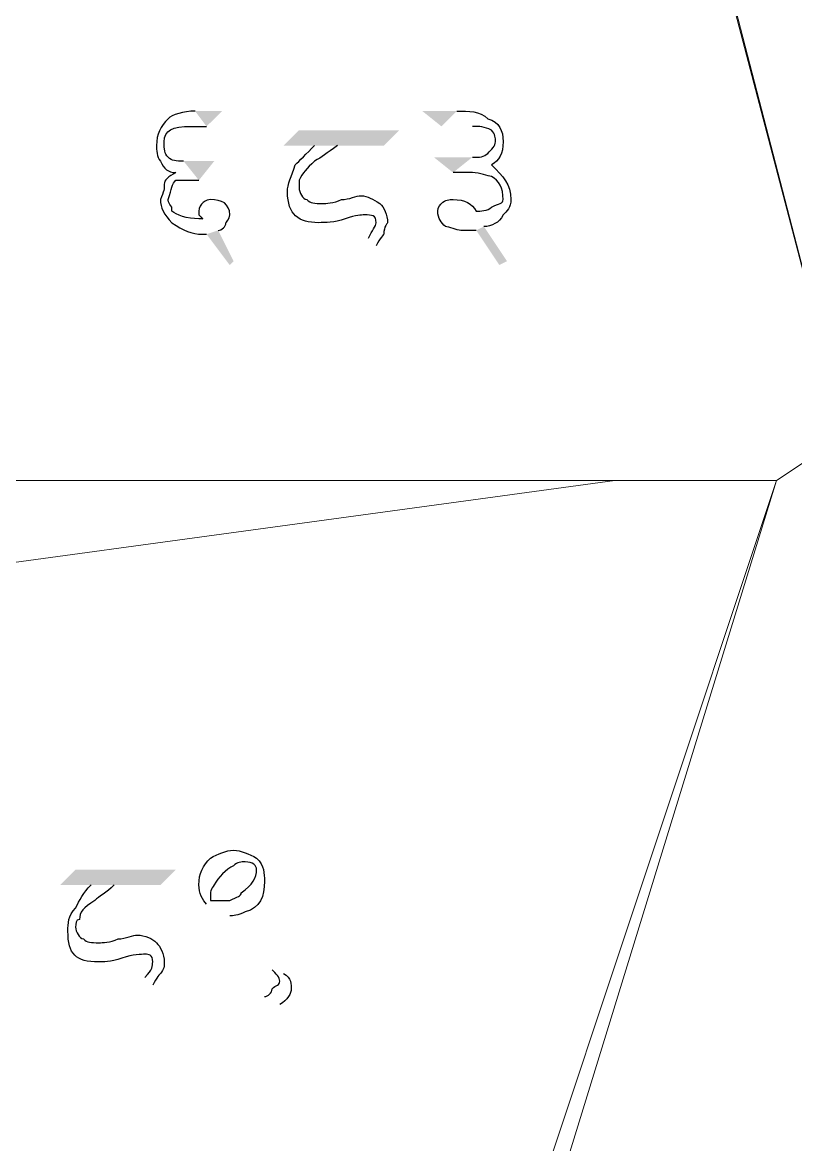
# Model space of a CAD drawing. Header units: metres. Extents: x 345912 to 349030, y 3061206 to 3061792.
# Drawn here: x 346867.77 to 346877.97, y 3061346.8 to 3061361.61 of the extents above; entities that cross this region are included whole.
import ezdxf

# ---------------------------------------------------------------- set-up
doc = ezdxf.new("R2010")
doc.units = ezdxf.units.M
doc.header["$MEASUREMENT"] = 0
doc.layers.add('PDF4_Geometry', color=7, linetype='Continuous')
doc.layers.add('PDF4_Solid Fills', color=7, linetype='Continuous')

msp = doc.modelspace()

# ---------------------------------------------------------------- hatches: boundary and pattern name
at = {"layer": 'PDF4_Solid Fills', "transparency": 33554559}
h = msp.add_hatch(color=256, dxfattribs=at)
h.paths.add_polyline_path([(346870.19988, 3061360.23403), (346870.40308, 3061360.43723), (346870.04748, 3061360.43723)], flags=0)
h.paths.add_polyline_path([(346870.19988, 3061358.81163), (346870.50468, 3061358.40523), (346870.55548, 3061358.45603), (346870.35228, 3061358.86243)], flags=0)
h.paths.add_polyline_path([(346870.09828, 3061359.52283), (346870.30148, 3061359.77683), (346869.89508, 3061359.77683)], flags=0)
h.paths.add_polyline_path([(346871.62228, 3061359.98003), (346871.21588, 3061359.98003), (346871.41908, 3061360.18323), (346872.73988, 3061360.18323), (346872.53668, 3061359.98003), (346871.92708, 3061359.98003)], flags=0)
h.paths.add_polyline_path([(346872.43508, 3061358.65923), (346872.33348, 3061358.76083)], flags=0)
h.paths.add_polyline_path([(346873.29868, 3061360.23403), (346873.04468, 3061360.43723), (346873.50188, 3061360.43723)], flags=0)
h.paths.add_polyline_path([(346873.85748, 3061358.91323), (346874.16228, 3061358.45603), (346874.06068, 3061358.40523), (346873.75588, 3061358.86243)], flags=0)
h.paths.add_polyline_path([(346873.45108, 3061359.62443), (346873.19708, 3061359.82763), (346873.70508, 3061359.82763)], flags=0)
h = msp.add_hatch(color=256, dxfattribs=at)
h.paths.add_polyline_path([(346867.25348, 3061350.48042), (346867.45668, 3061350.68362), (346867.10108, 3061350.68362)], flags=0)
h.paths.add_polyline_path([(346867.30428, 3061349.05802), (346867.55828, 3061348.65162), (346867.60908, 3061348.70242), (346867.40588, 3061349.10882)], flags=0)
h.paths.add_polyline_path([(346867.15188, 3061349.76922), (346867.40588, 3061350.02322), (346866.94868, 3061350.02322)], flags=0)
h.paths.add_polyline_path([(346868.67588, 3061350.22642), (346868.26948, 3061350.22642), (346868.47268, 3061350.42962), (346869.79348, 3061350.42962), (346869.59028, 3061350.22642), (346868.98068, 3061350.22642)], flags=0)
h.paths.add_polyline_path([(346869.48868, 3061348.90562), (346869.38708, 3061349.00722)], flags=0)
h.paths.add_polyline_path([(346870.50468, 3061349.82002), (346871.21588, 3061349.05802)], flags=0)
h.paths.add_polyline_path([(346871.16508, 3061348.65162), (346870.96188, 3061348.75322)], flags=0)
h.paths.add_polyline_path([(346871.06348, 3061349.10882), (346870.19988, 3061349.97242)], flags=0)

# ---------------------------------------------------------------- linework, layer by layer
at = {"layer": 'PDF4_Geometry', "lineweight": 9}
for points in [[(346889.91028, 3061367.75243), (346889.30067, 3061353.73164), (346886.25268, 3061340.62523), (346879.85188, 3061340.93004), (346873.14628, 3061342.14923), (346874.06067, 3061343.67322), (346877.71828, 3061355.56042), (346878.63268, 3061356.17004), (346875.27988, 3061368.97164), (346884.11908, 3061367.75243)], [(346889.91028, 3061367.75243), (346889.30067, 3061353.73164), (346886.25268, 3061340.62523), (346879.85188, 3061340.93004), (346873.14628, 3061342.14923), (346874.06067, 3061343.67322), (346877.71828, 3061355.56042), (346878.63268, 3061356.17004), (346875.27988, 3061368.97164), (346884.11908, 3061367.75243)], [(346876.49908, 3061364.39963), (346878.63268, 3061356.17004), (346877.71828, 3061355.56042), (346874.67028, 3061355.56042), (346866.74548, 3061355.56042), (346865.83108, 3061362.57083)], [(346876.49908, 3061364.39963), (346878.63268, 3061356.17004), (346877.71828, 3061355.56042), (346874.67028, 3061355.56042), (346866.74548, 3061355.56042), (346865.83108, 3061362.57083)], [(346862.17348, 3061353.73164), (346861.86867, 3061355.56042), (346866.74548, 3061355.56042), (346874.67028, 3061355.56042), (346875.58468, 3061355.56042)], [(346862.17348, 3061353.73164), (346861.86867, 3061355.56042), (346866.74548, 3061355.56042), (346874.67028, 3061355.56042), (346875.58468, 3061355.56042)], [(346877.71828, 3061355.56042), (346874.36548, 3061345.50203), (346862.78308, 3061343.97803), (346862.17348, 3061353.73164), (346875.58468, 3061355.56042)], [(346877.71828, 3061355.56042), (346874.36548, 3061345.50203), (346862.78308, 3061343.97803), (346862.17348, 3061353.73164), (346875.58468, 3061355.56042)]]:
    msp.add_lwpolyline(points, close=True, dxfattribs=at)
at = {"layer": 'PDF4_Geometry', "lineweight": 25}
for points in [[(346870.04748, 3061360.43723), (346869.89508, 3061360.43723), (346869.74268, 3061360.38643), (346869.69188, 3061360.33563)], [(346873.50188, 3061360.43723), (346873.65428, 3061360.43723), (346873.80668, 3061360.43723), (346873.90828, 3061360.33563)], [(346869.69188, 3061360.33563), (346869.59028, 3061360.23403), (346869.53948, 3061360.13243), (346869.53948, 3061359.98003)], [(346869.64108, 3061360.03083), (346869.64108, 3061360.18323), (346869.74268, 3061360.23403), (346869.99668, 3061360.23403)], [(346869.99668, 3061360.23403), (346869.99668, 3061360.23403), (346870.04748, 3061360.23403), (346870.09828, 3061360.23403)], [(346870.09828, 3061360.23403), (346870.14908, 3061360.23403), (346870.14908, 3061360.23403), (346870.19988, 3061360.23403)], [(346873.95908, 3061360.18323), (346873.85748, 3061360.23403), (346873.80668, 3061360.23403), (346873.70508, 3061360.23403)], [(346873.90828, 3061360.33563), (346874.06068, 3061360.28483), (346874.11148, 3061360.18323), (346874.11148, 3061360.03083)], [(346874.00988, 3061360.03083), (346874.00988, 3061360.08163), (346874.00988, 3061360.13243), (346873.95908, 3061360.18323)], [(346869.53948, 3061359.98003), (346869.53948, 3061359.92923), (346869.53948, 3061359.82763), (346869.59028, 3061359.77683)], [(346869.69188, 3061359.82763), (346869.64108, 3061359.87843), (346869.64108, 3061359.92923), (346869.64108, 3061360.03083)], [(346871.36828, 3061359.72603), (346871.41908, 3061359.77683), (346871.52068, 3061359.87843), (346871.62228, 3061359.98003)], [(346871.92708, 3061359.98003), (346871.77468, 3061359.87843), (346871.72388, 3061359.82763), (346871.62228, 3061359.77683)], [(346873.90828, 3061359.87843), (346873.95908, 3061359.92923), (346874.00988, 3061359.98003), (346874.00988, 3061360.03083)], [(346874.11148, 3061360.03083), (346874.11148, 3061359.87843), (346874.06068, 3061359.77683), (346873.95908, 3061359.72603)], [(346869.89508, 3061359.77683), (346869.79348, 3061359.77683), (346869.74268, 3061359.77683), (346869.69188, 3061359.82763)], [(346873.70508, 3061359.82763), (346873.80668, 3061359.82763), (346873.85748, 3061359.82763), (346873.90828, 3061359.87843)], [(346869.59028, 3061359.77683), (346869.64108, 3061359.67523), (346869.69188, 3061359.62443), (346869.79348, 3061359.62443)], [(346871.26668, 3061359.37043), (346871.26668, 3061359.47203), (346871.31748, 3061359.57363), (346871.36828, 3061359.72603)], [(346871.62228, 3061359.77683), (346871.52068, 3061359.67523), (346871.46988, 3061359.62443), (346871.41908, 3061359.52283)], [(346873.95908, 3061359.72603), (346874.11148, 3061359.57363), (346874.21308, 3061359.47203), (346874.21308, 3061359.26883)], [(346869.79348, 3061359.62443), (346869.69188, 3061359.57363), (346869.64108, 3061359.52283), (346869.64108, 3061359.47203)], [(346869.69188, 3061359.26883), (346869.74268, 3061359.42123), (346869.74268, 3061359.47203), (346869.79348, 3061359.52283)], [(346869.79348, 3061359.52283), (346869.84428, 3061359.52283), (346869.94588, 3061359.52283), (346870.09828, 3061359.52283)], [(346871.41908, 3061359.52283), (346871.41908, 3061359.52283), (346871.41908, 3061359.47203), (346871.41908, 3061359.42123)], [(346873.55268, 3061359.62443), (346873.50188, 3061359.62443), (346873.50188, 3061359.62443), (346873.45108, 3061359.62443)], [(346873.70508, 3061359.62443), (346873.65428, 3061359.62443), (346873.60348, 3061359.62443), (346873.55268, 3061359.62443)], [(346873.95908, 3061359.57363), (346873.90828, 3061359.57363), (346873.80668, 3061359.62443), (346873.70508, 3061359.62443)], [(346874.11148, 3061359.26883), (346874.11148, 3061359.42123), (346874.06068, 3061359.52283), (346873.95908, 3061359.57363)], [(346869.64108, 3061359.47203), (346869.64108, 3061359.42123), (346869.64108, 3061359.37043), (346869.59028, 3061359.26883)], [(346871.67308, 3061358.96403), (346871.41908, 3061358.96403), (346871.26668, 3061359.06563), (346871.26668, 3061359.37043)], [(346871.41908, 3061359.42123), (346871.41908, 3061359.37043), (346871.46988, 3061359.26883), (346871.52068, 3061359.26883)], [(346869.59028, 3061359.26883), (346869.59028, 3061359.16723), (346869.64108, 3061359.06563), (346869.74268, 3061358.96403)], [(346869.74268, 3061359.16723), (346869.69188, 3061359.21803), (346869.69188, 3061359.26883), (346869.69188, 3061359.26883)], [(346870.25068, 3061359.26883), (346870.19988, 3061359.26883), (346870.09828, 3061359.21803), (346870.09828, 3061359.11643)], [(346870.50468, 3061359.06563), (346870.50468, 3061359.21803), (346870.40308, 3061359.26883), (346870.25068, 3061359.26883)], [(346871.52068, 3061359.26883), (346871.57148, 3061359.21803), (346871.62228, 3061359.21803), (346871.72388, 3061359.21803)], [(346871.72388, 3061359.21803), (346871.77468, 3061359.21803), (346871.87628, 3061359.21803), (346871.97788, 3061359.26883)], [(346871.97788, 3061359.26883), (346872.07948, 3061359.26883), (346872.18108, 3061359.31963), (346872.23188, 3061359.31963)], [(346872.23188, 3061359.31963), (346872.33348, 3061359.31963), (346872.38428, 3061359.26883), (346872.48588, 3061359.21803)], [(346872.48588, 3061359.21803), (346872.53668, 3061359.16723), (346872.58748, 3061359.06563), (346872.58748, 3061358.96403)], [(346873.24788, 3061359.11643), (346873.24788, 3061359.16723), (346873.29868, 3061359.21803), (346873.29868, 3061359.21803)], [(346873.29868, 3061359.21803), (346873.34948, 3061359.26883), (346873.40028, 3061359.26883), (346873.45108, 3061359.26883)], [(346873.45108, 3061359.26883), (346873.60348, 3061359.26883), (346873.70508, 3061359.21803), (346873.75588, 3061359.11643)], [(346873.95908, 3061359.16723), (346874.06068, 3061359.21803), (346874.11148, 3061359.21803), (346874.11148, 3061359.26883)], [(346874.21308, 3061359.26883), (346874.21308, 3061359.16723), (346874.16228, 3061359.11643), (346874.11148, 3061359.06563)], [(346869.74268, 3061359.11643), (346869.74268, 3061359.11643), (346869.74268, 3061359.16723), (346869.74268, 3061359.16723)], [(346870.09828, 3061359.01483), (346869.94588, 3061359.01483), (346869.79348, 3061359.06563), (346869.74268, 3061359.11643)], [(346870.09828, 3061359.11643), (346870.09828, 3061359.06563), (346870.09828, 3061359.06563), (346870.09828, 3061359.06563)], [(346870.09828, 3061359.06563), (346870.14908, 3061359.01483), (346870.14908, 3061359.01483), (346870.14908, 3061359.01483)], [(346870.45388, 3061358.96403), (346870.45388, 3061358.96403), (346870.50468, 3061359.01483), (346870.50468, 3061359.06563)], [(346872.28268, 3061359.06563), (346872.23188, 3061359.06563), (346872.18108, 3061359.06563), (346872.02868, 3061359.01483)], [(346872.43508, 3061358.96403), (346872.43508, 3061359.06563), (346872.38428, 3061359.06563), (346872.28268, 3061359.06563)], [(346873.34948, 3061358.91323), (346873.29868, 3061358.96403), (346873.24788, 3061359.01483), (346873.24788, 3061359.11643)], [(346873.75588, 3061359.11643), (346873.80668, 3061359.11643), (346873.90828, 3061359.11643), (346873.95908, 3061359.16723)], [(346874.11148, 3061359.06563), (346874.06068, 3061358.96403), (346873.95908, 3061358.91323), (346873.85748, 3061358.91323)], [(346869.74268, 3061358.96403), (346869.89508, 3061358.86243), (346869.99668, 3061358.81163), (346870.14908, 3061358.81163)], [(346870.14908, 3061359.01483), (346870.09828, 3061359.01483), (346870.09828, 3061359.01483), (346870.09828, 3061359.01483)], [(346870.35228, 3061358.86243), (346870.40308, 3061358.86243), (346870.45388, 3061358.91323), (346870.45388, 3061358.96403)], [(346872.02868, 3061359.01483), (346871.87628, 3061358.96403), (346871.77468, 3061358.96403), (346871.67308, 3061358.96403)], [(346872.33348, 3061358.76083), (346872.38428, 3061358.86243), (346872.43508, 3061358.91323), (346872.43508, 3061358.96403)], [(346872.58748, 3061358.96403), (346872.58748, 3061358.96403), (346872.53668, 3061358.91323), (346872.53668, 3061358.81163)], [(346873.55268, 3061358.86243), (346873.50188, 3061358.86243), (346873.40028, 3061358.91323), (346873.34948, 3061358.91323)], [(346870.14908, 3061358.81163), (346870.19988, 3061358.81163), (346870.19988, 3061358.81163), (346870.19988, 3061358.81163)], [(346872.53668, 3061358.81163), (346872.53668, 3061358.81163), (346872.48588, 3061358.76083), (346872.43508, 3061358.65923)], [(346873.75588, 3061358.86243), (346873.70508, 3061358.86243), (346873.65428, 3061358.86243), (346873.55268, 3061358.86243)], [(346870.25068, 3061350.58202), (346870.35228, 3061350.63282), (346870.45388, 3061350.68362), (346870.55548, 3061350.68362)], [(346870.55548, 3061350.68362), (346870.65708, 3061350.68362), (346870.75868, 3061350.63282), (346870.86028, 3061350.58202)], [(346870.09828, 3061350.22642), (346870.09828, 3061350.37882), (346870.14908, 3061350.48042), (346870.25068, 3061350.58202)], [(346870.55548, 3061350.48042), (346870.45388, 3061350.42962), (346870.35228, 3061350.32802), (346870.30148, 3061350.22642)], [(346870.70788, 3061350.53122), (346870.65708, 3061350.53122), (346870.60628, 3061350.53122), (346870.55548, 3061350.48042)], [(346870.86028, 3061350.42962), (346870.86028, 3061350.48042), (346870.80948, 3061350.53122), (346870.70788, 3061350.53122)], [(346870.86028, 3061350.58202), (346870.96188, 3061350.48042), (346870.96188, 3061350.37882), (346870.96188, 3061350.27722)], [(346870.65708, 3061350.12482), (346870.80948, 3061350.22642), (346870.86028, 3061350.32802), (346870.86028, 3061350.42962)], [(346868.47268, 3061349.92162), (346868.52348, 3061350.02322), (346868.57428, 3061350.12482), (346868.67588, 3061350.22642)], [(346868.98068, 3061350.22642), (346868.87908, 3061350.12482), (346868.77748, 3061350.07402), (346868.72668, 3061350.02322)], [(346870.19988, 3061349.97242), (346870.14908, 3061350.02322), (346870.09828, 3061350.12482), (346870.09828, 3061350.22642)], [(346870.30148, 3061350.22642), (346870.25068, 3061350.17562), (346870.25068, 3061350.12482), (346870.25068, 3061350.07402)], [(346870.96188, 3061350.27722), (346870.96188, 3061350.07402), (346870.91108, 3061349.92162), (346870.70788, 3061349.87082)], [(346868.72668, 3061350.02322), (346868.57428, 3061349.92162), (346868.52348, 3061349.87082), (346868.52348, 3061349.76922)], [(346870.25068, 3061350.07402), (346870.25068, 3061350.07402), (346870.25068, 3061350.07402), (346870.25068, 3061350.02322)], [(346870.25068, 3061350.02322), (346870.30148, 3061350.02322), (346870.30148, 3061350.02322), (346870.35228, 3061350.02322)], [(346870.35228, 3061350.02322), (346870.40308, 3061350.02322), (346870.45388, 3061350.02322), (346870.50468, 3061350.02322)], [(346870.50468, 3061350.02322), (346870.60628, 3061350.07402), (346870.65708, 3061350.07402), (346870.65708, 3061350.12482)], [(346868.37108, 3061349.61682), (346868.37108, 3061349.71842), (346868.37108, 3061349.82002), (346868.47268, 3061349.92162)], [(346870.70788, 3061349.87082), (346870.60628, 3061349.82002), (346870.55548, 3061349.82002), (346870.50468, 3061349.82002)], [(346868.52348, 3061349.76922), (346868.47268, 3061349.76922), (346868.47268, 3061349.71842), (346868.47268, 3061349.66762)], [(346868.77748, 3061349.21042), (346868.47268, 3061349.21042), (346868.37108, 3061349.31202), (346868.37108, 3061349.61682)], [(346868.47268, 3061349.66762), (346868.47268, 3061349.61682), (346868.52348, 3061349.51522), (346868.57428, 3061349.51522)], [(346868.57428, 3061349.51522), (346868.62508, 3061349.46442), (346868.67588, 3061349.46442), (346868.77748, 3061349.46442)], [(346868.77748, 3061349.46442), (346868.82828, 3061349.46442), (346868.92988, 3061349.46442), (346869.03148, 3061349.51522)], [(346869.03148, 3061349.51522), (346869.13308, 3061349.51522), (346869.23468, 3061349.56602), (346869.28548, 3061349.56602)], [(346869.28548, 3061349.56602), (346869.38708, 3061349.56602), (346869.48868, 3061349.51522), (346869.53948, 3061349.46442)], [(346869.53948, 3061349.46442), (346869.59028, 3061349.41362), (346869.64108, 3061349.31202), (346869.64108, 3061349.21042)], [(346869.38708, 3061349.31202), (346869.33628, 3061349.31202), (346869.23468, 3061349.31202), (346869.08228, 3061349.26122)], [(346869.48868, 3061349.21042), (346869.48868, 3061349.31202), (346869.43788, 3061349.31202), (346869.38708, 3061349.31202)], [(346869.08228, 3061349.26122), (346868.92988, 3061349.21042), (346868.82828, 3061349.21042), (346868.77748, 3061349.21042)], [(346869.38708, 3061349.00722), (346869.48868, 3061349.10882), (346869.48868, 3061349.15962), (346869.48868, 3061349.21042)], [(346869.64108, 3061349.21042), (346869.64108, 3061349.15962), (346869.64108, 3061349.10882), (346869.59028, 3061349.05802)], [(346869.59028, 3061349.05802), (346869.59028, 3061349.05802), (346869.53948, 3061349.00722), (346869.48868, 3061348.90562)], [(346871.16508, 3061348.95642), (346871.16508, 3061349.00722), (346871.11428, 3061349.05802), (346871.06348, 3061349.10882)], [(346871.21588, 3061349.05802), (346871.31748, 3061349.00722), (346871.31748, 3061348.90562), (346871.31748, 3061348.85482)], [(346870.96188, 3061348.75322), (346871.01268, 3061348.75322), (346871.06348, 3061348.80402), (346871.06348, 3061348.85482)], [(346871.06348, 3061348.85482), (346871.11428, 3061348.90562), (346871.16508, 3061348.90562), (346871.16508, 3061348.95642)], [(346871.31748, 3061348.85482), (346871.31748, 3061348.80402), (346871.26668, 3061348.70242), (346871.16508, 3061348.65162)]]:
    msp.add_open_spline(points, degree=3, dxfattribs=at)

doc.saveas('drawing.dxf')
